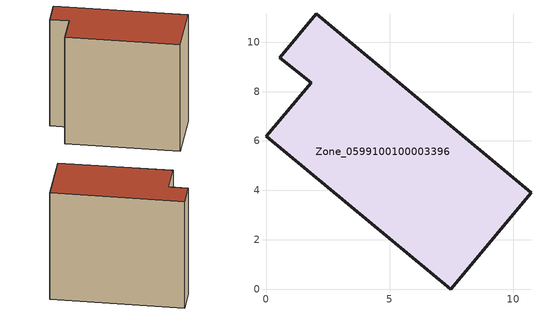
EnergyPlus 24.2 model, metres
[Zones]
Zone_0599100100003396
 floor ground (C_G): 10.73,3.91 7.48,0 0,6.18 1.82,8.35 0.55,9.38 2.03,11.15 z0
 wall outside (C_F): 7.48,0 10.73,3.91 2.03,11.15 0.55,9.38 1.82,8.35 0,6.18 7.48,0 z0:10.2
 roof outside (C_R): 0,6.18 7.48,0 10.73,3.91 2.03,11.15 0.55,9.38 1.82,8.35 z10.2
[BUILDING]
Pand.0599100100003396: North Axis=0; Terrain=City; Loads Convergence Tolerance Value=0.04; Temperature Convergence Tolerance Value=0.4; Solar Distribution=FullExterior; Maximum Number of Warmup Days=25; Minimum Number of Warmup Days=1
[Site:Location]
Rotterdam.The.Hague.AP_ZH_NLD Design_Conditions: Latitude=51.96; Longitude=4.45; Time Zone=1; Elevation=-4.5
[SITE:GROUNDTEMPERATURE:BUILDINGSURFACE]
18, 18, 18, 18, 18, 18, 18, 18, 18, 18, 18, 18
[MATERIAL] Thermal Absorptance=0.9; Solar Absorptance=0.7; Visible Absorptance=0.7
Name | Roughness | Thickness | Conductivity | Density | Specific Heat
G.TI.1946 | MediumSmooth | 0.15 | 1 | 540 | 1210
F.TI.1946 | Rough | 0.3 | 0.857143 | 1920 | 840
R.TI.1946 | MediumRough | 0.2 | 0.1 | 1500 | 1000
[CONSTRUCTION]
C_G: G.TI.1946
C_F: F.TI.1946
C_R: R.TI.1946
[ZONE]
Zone_0599100100003396: Type=1; Multiplier=1; Ceiling Height=Autocalculate; Volume=Autocalculate; Floor Area=autocalculate; Part of Total Floor Area=Yes
[ZONEINFILTRATION:DESIGNFLOWRATE]
Infil_Zone_0599100100003396: Zone or ZoneList or Space or SpaceList=Zone_0599100100003396; Schedule=AlwaysOn; Design Flow Rate Calculation Method=Flow/Area; Flow Rate per Floor Area=0.003; Constant Term Coefficient=1; Temperature Term Coefficient=0; Velocity Term Coefficient=0; Velocity Squared Term Coefficient=0
[HVACTEMPLATE:ZONE:IDEALLOADSAIRSYSTEM]
Zone_0599100100003396: Maximum Heating Supply Air Temperature=50; Minimum Cooling Supply Air Temperature=13; Maximum Heating Supply Air Humidity Ratio=0.0156; Minimum Cooling Supply Air Humidity Ratio=0.0077; Heating Limit=NoLimit; Cooling Limit=NoLimit; Dehumidification Control Type=ConstantSensibleHeatRatio; Cooling Sensible Heat Ratio=0.7; Dehumidification Setpoint=60; Humidification Control Type=None; Humidification Setpoint=30; Outdoor Air Method=None; Outdoor Air Flow Rate per Person=0.00944; Outdoor Air Flow Rate per Zone Floor Area=0; Outdoor Air Flow Rate per Zone=0; Demand Controlled Ventilation Type=None; Outdoor Air Economizer Type=NoEconomizer; Heat Recovery Type=None; Sensible Heat Recovery Effectiveness=0.7; Latent Heat Recovery Effectiveness=0.65
[ZONECONTROL:THERMOSTAT]
ThermostatControl_Zone_0599100100003396: Zone or ZoneList=Zone_0599100100003396; Control Type Schedule=DualSetpointControlType; Control 1=Thermostat_Zone_0599100100003396; Temperature Difference Between Cutout And Setpoint=0
[THERMOSTATSETPOINT:DUALSETPOINT]
Thermostat_Zone_0599100100003396: Heating Setpoint Temperature Schedule=HeatingSetpoint_Zone_0599100100003396; Cooling Setpoint Temperature Schedule=CoolingSetpoint_Zone_0599100100003396
[SCHEDULE:COMPACT]
HeatingSetpoint_Zone_0599100100003396: Through: 12/31, For: AllDays, Until: 24:00, 21
CoolingSetpoint_Zone_0599100100003396: Through: 12/31, For: AllDays, Until: 24:00, 24
DualSetpointControlType: Through: 12/31, For: AllDays, Until: 24:00, 4
AlwaysOn: Through: 12/31, For: AllDays, Until: 24:00, 1
